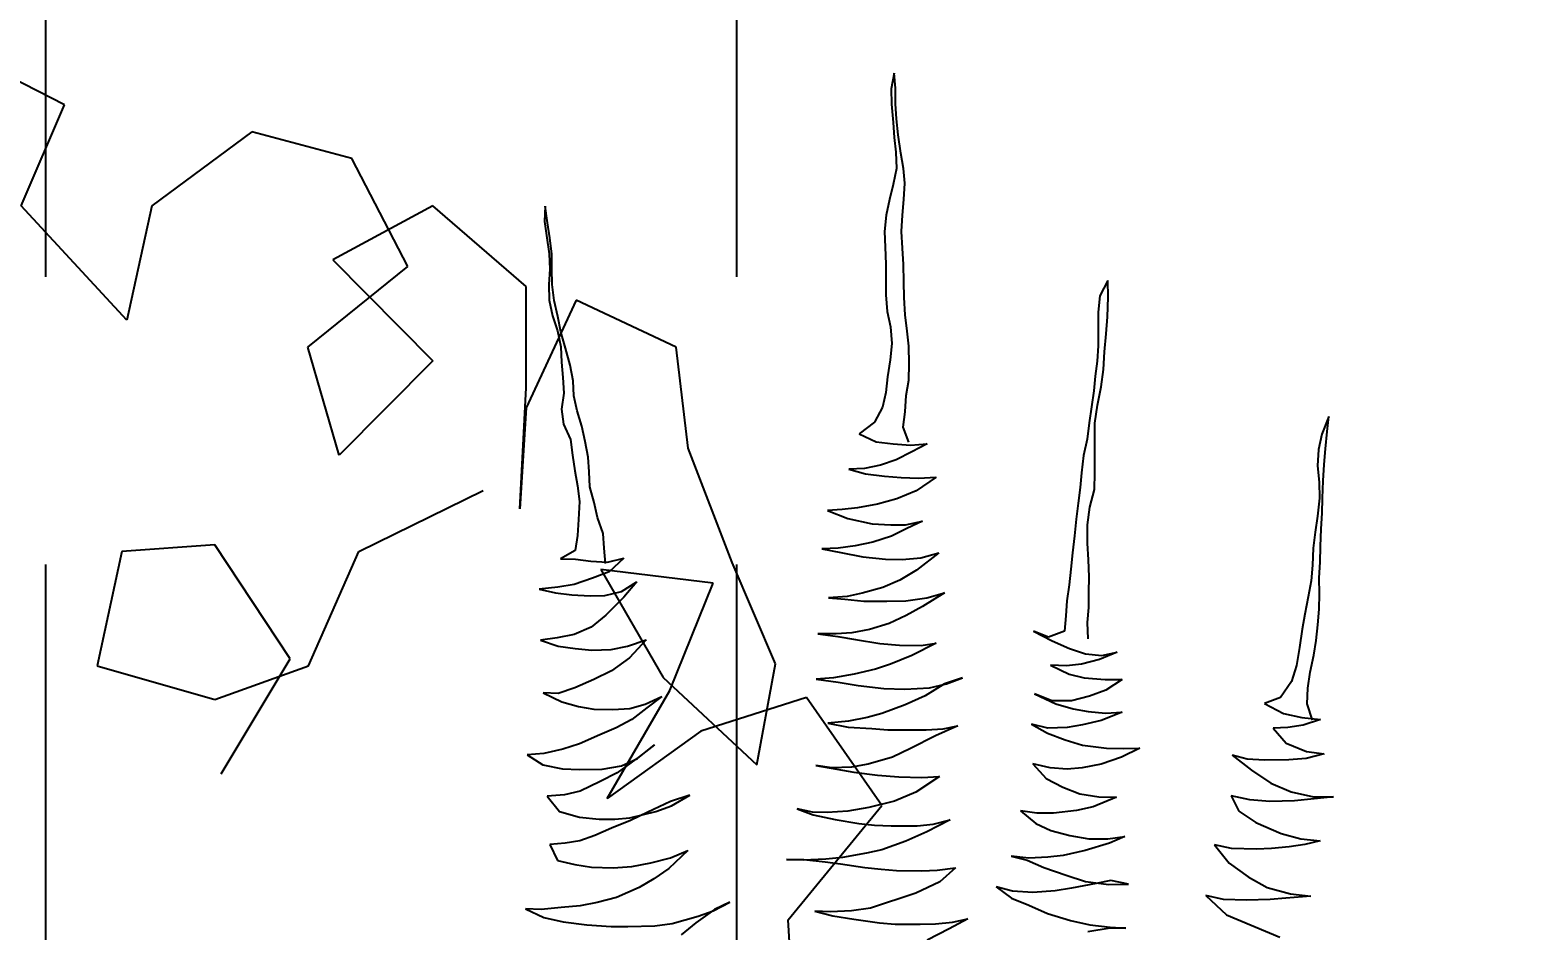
# Model space of a CAD drawing. Header units: metres. Extents: x -58 to 722, y -1100 to 345.
# Drawn here: x 35.429 to 36.077, y 104.438 to 104.829 of the extents above; entities that cross this region are included whole.
import ezdxf

# ---------------------------------------------------------------- set-up
doc = ezdxf.new("R2010")
doc.units = ezdxf.units.M
doc.header["$MEASUREMENT"] = 0
doc.linetypes.add('CENTER2', pattern=[1.125, 0.75, -0.125, 0.125, -0.125])
doc.linetypes.add('CENTERX2', pattern=[4, 2.5, -0.5, 0.5, -0.5])
doc.layers.get('0').update_dxf_attribs({"color": 255})
doc.layers.get('DEFPOINTS').update_dxf_attribs({"color": 250})
doc.layers.add('FSR_ARQ_002MURO', color=150, linetype='Continuous', lineweight=30)
for name, color, linetype in [('FSR_ARQ_005VEGETACION', 64, 'Continuous'), ('FSR_ARQ_015COTAS', 125, 'Continuous'), ('FSR_ARQ_016EJES', 135, 'CENTER2')]:
    doc.layers.add(name, color=color, linetype=linetype)
doc.styles.add('style1', font='arial.ttf')
doc.dimstyles.new('PP_PACO', dxfattribs={"dimtxt": 0.18, "dimasz": 0.075, "dimexe": 0.075, "dimexo": 0, "dimgap": 0, "dimtad": 0, "dimtih": 1, "dimtoh": 1, "dimzin": 1, "dimdsep": 46, "dimtxsty": 'style1', "dimcen": 0.15, "dimse1": 1, "dimse2": 1, "dimclrd": 256, "dimclre": 256, "dimadec": 0, "dimazin": 0, "dimtfac": 1, "dimtmove": 0, "dimatfit": 3, "dimfxl": 0.075, "dimarcsym": 0})

# ---------------------------------------------------------------- blocks, each defined once
blk = doc.blocks.new('arbustos 01')
at = {"layer": 'FSR_ARQ_005VEGETACION', "color": 103}
for p, q in [((189.08583, -31.15973), (189.08644, -31.15255)), ((189.08644, -31.15255), (189.08787, -31.1601)), ((189.08572, -31.16725), (189.08583, -31.15973)), ((189.08787, -31.1601), (189.08777, -31.16745)), ((189.08528, -31.17459), (189.08572, -31.16725)), ((189.08777, -31.16745), (189.08697, -31.17633)), ((189.08449, -31.18228), (189.08528, -31.17459)), ((189.08697, -31.17633), (189.08636, -31.1835)), ((189.08318, -31.19115), (189.08449, -31.18228)), ((189.08636, -31.1835), (189.08558, -31.19067)), ((189.08188, -31.19848), (189.08318, -31.19115)), ((189.08558, -31.19067), (189.0853, -31.19853)), ((189.08127, -31.20566), (189.08188, -31.19848)), ((189.0853, -31.19853), (189.0869, -31.20625)), ((189.08168, -31.21353), (189.08127, -31.20566)), ((189.0869, -31.20625), (189.08869, -31.21345)), ((189.08243, -31.22106), (189.08168, -31.21353)), ((189.08869, -31.21345), (189.0903, -31.221)), ((189.2537, -31.22476), (189.25484, -31.21673)), ((189.25484, -31.21673), (189.25508, -31.22409)), ((189.08284, -31.22893), (189.08243, -31.22106)), ((189.0903, -31.221), (189.09104, -31.22887)), ((189.25508, -31.22409), (189.25395, -31.23194)), ((189.08238, -31.23696), (189.08284, -31.22893)), ((189.09104, -31.22887), (189.09077, -31.23639)), ((189.25162, -31.23977), (189.25258, -31.23192)), ((189.25258, -31.23192), (189.2537, -31.22476)), ((189.25395, -31.23194), (189.25282, -31.23962)), ((189.08194, -31.24482), (189.08238, -31.23696)), ((189.09077, -31.23639), (189.09049, -31.2446)), ((189.08182, -31.2532), (189.08194, -31.24482)), ((189.09049, -31.2446), (189.09039, -31.25212)), ((189.25152, -31.24695), (189.25162, -31.23977)), ((189.25282, -31.23962), (189.25254, -31.24714)), ((188.98324, -31.26058), (188.98335, -31.25254)), ((188.98335, -31.25254), (188.98718, -31.25995)), ((189.08155, -31.26072), (189.08182, -31.2532)), ((189.09039, -31.25212), (189.09046, -31.25947)), ((189.25142, -31.25448), (189.25152, -31.24695)), ((189.25254, -31.24714), (189.25296, -31.2545)), ((188.98345, -31.26999), (188.98324, -31.26058)), ((188.98718, -31.25995), (188.98793, -31.26782)), ((189.08109, -31.26909), (189.08155, -31.26072)), ((189.09046, -31.25947), (189.08983, -31.2675)), ((189.25046, -31.26216), (189.25142, -31.25448)), ((189.25296, -31.2545), (189.25285, -31.26202)), ((188.98793, -31.26782), (188.98799, -31.27552)), ((189.08983, -31.2675), (189.0882, -31.27483)), ((189.24864, -31.26983), (189.25046, -31.26216)), ((189.25285, -31.26202), (189.25121, -31.26952)), ((188.98419, -31.2782), (188.98345, -31.26999)), ((189.08013, -31.27694), (189.08109, -31.26909)), ((189.0882, -31.27483), (189.08757, -31.28286)), ((189.24718, -31.27733), (189.24864, -31.26983)), ((189.25121, -31.26952), (189.24889, -31.27684)), ((188.98493, -31.28693), (188.98419, -31.2782)), ((188.98799, -31.27552), (188.98805, -31.28407)), ((189.07935, -31.28428), (189.08013, -31.27694)), ((189.24502, -31.28516), (189.24718, -31.27733)), ((189.24889, -31.27684), (189.24725, -31.28451)), ((188.9855, -31.29549), (188.98493, -31.28693)), ((188.98805, -31.28407), (188.98846, -31.29143)), ((189.07923, -31.29266), (189.07935, -31.28428)), ((189.08757, -31.28286), (189.08832, -31.29073)), ((189.24268, -31.29334), (189.24502, -31.28516)), ((189.24725, -31.28451), (189.24698, -31.29186)), ((188.98658, -31.30388), (188.9855, -31.29549)), ((188.98846, -31.29143), (188.98939, -31.29862)), ((189.0793, -31.30053), (189.07923, -31.29266)), ((189.08832, -31.29073), (189.08958, -31.29896)), ((189.24121, -31.30084), (189.24268, -31.29334)), ((189.24698, -31.29186), (189.24619, -31.29937)), ((188.98834, -31.31263), (188.98658, -31.30388)), ((188.98939, -31.29862), (188.99015, -31.30581)), ((189.08056, -31.30807), (189.0793, -31.30053)), ((189.08958, -31.29896), (189.0905, -31.30649)), ((189.24094, -31.30819), (189.24121, -31.30084)), ((189.24619, -31.29937), (189.24575, -31.30689)), ((188.99015, -31.30581), (188.99124, -31.31352)), ((189.08114, -31.31594), (189.08056, -31.30807)), ((189.0905, -31.30649), (189.09211, -31.31369)), ((189.23931, -31.31535), (189.24094, -31.30819)), ((189.24575, -31.30689), (189.24684, -31.3146)), ((188.87755, -31.32531), (188.87679, -31.31812)), ((188.87679, -31.31812), (188.88009, -31.32672)), ((188.98959, -31.32136), (188.98834, -31.31263)), ((188.99124, -31.31352), (188.99233, -31.32123)), ((189.08207, -31.3233), (189.08114, -31.31594)), ((189.09211, -31.31369), (189.09595, -31.32093)), ((189.23715, -31.32284), (189.23931, -31.31535)), ((189.24684, -31.3146), (189.24589, -31.32177)), ((188.87829, -31.3337), (188.87755, -31.32531)), ((188.98965, -31.32991), (188.98959, -31.32136)), ((188.99233, -31.32123), (188.99325, -31.32911)), ((189.07938, -31.33043), (189.08207, -31.3233)), ((189.09595, -31.32093), (189.10323, -31.3265)), ((189.23551, -31.33017), (189.23715, -31.32284)), ((189.24589, -31.32177), (189.24254, -31.32924)), ((188.88009, -31.32672), (188.8817, -31.33409)), ((188.98954, -31.33744), (188.98965, -31.32991)), ((188.99325, -31.32911), (188.99502, -31.337)), ((189.07853, -31.33198), (189.0705, -31.33135)), ((189.0705, -31.33135), (189.07797, -31.33522)), ((189.08692, -31.33123), (189.07853, -31.33198)), ((189.09514, -31.33032), (189.08692, -31.33123)), ((189.10323, -31.3265), (189.09514, -31.33032)), ((189.23405, -31.33768), (189.23551, -31.33017)), ((189.24254, -31.32924), (189.24158, -31.33675)), ((188.87904, -31.34124), (188.87829, -31.3337)), ((188.8817, -31.33409), (188.88211, -31.34196)), ((188.98961, -31.3453), (188.98954, -31.33744)), ((188.99502, -31.337), (188.99611, -31.34522)), ((189.07797, -31.33522), (189.08544, -31.33908)), ((189.08544, -31.33908), (189.09293, -31.34158)), ((189.23361, -31.34485), (189.23405, -31.33768)), ((189.24158, -31.33675), (189.24045, -31.34426)), ((188.87945, -31.34911), (188.87904, -31.34124)), ((188.88211, -31.34196), (188.88132, -31.34982)), ((188.98984, -31.35334), (188.98961, -31.3453)), ((188.99611, -31.34522), (188.99669, -31.35241)), ((189.09115, -31.34685), (189.0831, -31.3476)), ((189.10023, -31.34578), (189.09115, -31.34685)), ((189.09293, -31.34158), (189.10078, -31.34322)), ((189.10829, -31.34349), (189.10023, -31.34578)), ((189.10078, -31.34322), (189.10829, -31.34349)), ((189.23317, -31.35203), (189.23361, -31.34485)), ((189.24045, -31.34426), (189.23916, -31.3516)), ((188.87984, -31.35749), (188.87945, -31.34911)), ((188.88132, -31.34982), (188.88121, -31.35751)), ((188.99195, -31.36192), (188.98984, -31.35334)), ((188.99669, -31.35241), (188.99762, -31.35994)), ((189.07472, -31.34783), (189.06618, -31.34737)), ((189.06618, -31.34737), (189.07584, -31.354)), ((189.0831, -31.3476), (189.07472, -31.34783)), ((189.07584, -31.354), (189.08519, -31.35788)), ((189.23118, -31.35952), (189.23317, -31.35203)), ((189.23916, -31.3516), (189.2382, -31.35911)), ((188.87992, -31.36467), (188.87984, -31.35749)), ((188.88121, -31.35751), (188.88212, -31.36624)), ((188.99762, -31.35994), (188.99854, -31.36765)), ((189.08519, -31.35788), (189.09439, -31.3604)), ((189.09439, -31.3604), (189.10411, -31.36224)), ((189.22955, -31.36685), (189.23118, -31.35952)), ((189.2382, -31.35911), (189.23877, -31.36783)), ((188.88033, -31.37237), (188.87992, -31.36467)), ((188.88212, -31.36624), (188.88338, -31.37395)), ((188.9932, -31.37031), (188.99195, -31.36192)), ((188.99854, -31.36765), (188.99946, -31.3757)), ((189.08092, -31.37031), (189.07273, -31.36866)), ((189.07273, -31.36866), (189.08038, -31.37218)), ((189.10883, -31.36727), (189.09699, -31.36984)), ((189.10411, -31.36224), (189.11145, -31.36303)), ((189.11862, -31.36347), (189.10883, -31.36727)), ((189.11145, -31.36303), (189.11862, -31.36347)), ((189.22688, -31.37451), (189.22955, -31.36685)), ((189.23877, -31.36783), (189.23917, -31.37553)), ((188.88073, -31.38076), (188.88033, -31.37237)), ((188.88338, -31.37395), (188.8843, -31.38166)), ((188.99308, -31.3792), (188.9932, -31.37031)), ((188.99946, -31.3757), (189.00037, -31.38392)), ((189.08038, -31.37218), (189.08768, -31.37587)), ((189.0881, -31.37041), (189.08092, -31.37031)), ((189.08768, -31.37587), (189.0967, -31.37873)), ((189.09699, -31.36984), (189.0881, -31.37041)), ((189.22627, -31.38169), (189.22688, -31.37451)), ((189.23917, -31.37553), (189.24027, -31.38273)), ((188.88096, -31.38845), (188.88073, -31.38076)), ((188.8843, -31.38166), (188.88453, -31.38987)), ((188.99263, -31.38723), (188.99308, -31.3792)), ((189.0967, -31.37873), (189.10523, -31.38056)), ((189.10523, -31.38056), (189.11342, -31.38169)), ((189.12128, -31.38197), (189.11219, -31.38373)), ((189.11342, -31.38169), (189.12128, -31.38197)), ((189.22565, -31.38903), (189.22627, -31.38169)), ((189.24027, -31.38273), (189.2474, -31.38676)), ((188.88137, -31.39598), (188.88096, -31.38845)), ((188.88453, -31.38987), (188.88529, -31.3974)), ((188.99235, -31.39544), (188.99263, -31.38723)), ((189.00037, -31.38392), (189.00112, -31.39179)), ((189.07352, -31.38628), (189.06483, -31.38394)), ((189.06483, -31.38394), (189.07566, -31.39229)), ((189.08257, -31.38709), (189.07352, -31.38628)), ((189.09061, -31.38685), (189.08257, -31.38709)), ((189.10156, -31.38581), (189.09061, -31.38685)), ((189.11219, -31.38373), (189.10156, -31.38581)), ((189.22464, -31.38833), (189.2168, -31.38652)), ((189.2168, -31.38652), (189.22389, -31.39311)), ((189.23268, -31.38793), (189.22464, -31.38833)), ((189.24021, -31.387), (189.23268, -31.38793)), ((189.2474, -31.38676), (189.24021, -31.387)), ((188.88127, -31.40367), (188.88137, -31.39598)), ((188.88529, -31.3974), (188.88672, -31.40512)), ((188.99242, -31.40296), (188.99235, -31.39544)), ((189.00112, -31.39179), (189.00204, -31.39933)), ((189.07566, -31.39229), (189.08363, -31.39702)), ((189.08363, -31.39702), (189.09196, -31.40055)), ((189.22389, -31.39311), (189.23188, -31.39612)), ((189.23188, -31.39612), (189.24073, -31.39915)), ((188.88134, -31.41103), (188.88127, -31.40367)), ((188.99249, -31.41031), (188.99242, -31.40296)), ((189.00204, -31.39933), (189.00313, -31.40704)), ((189.07069, -31.40556), (189.06217, -31.40322)), ((189.06217, -31.40322), (189.07269, -31.40969)), ((189.09196, -31.40055), (189.10184, -31.40325)), ((189.10184, -31.40325), (189.10917, -31.40489)), ((189.21795, -31.4026), (189.21049, -31.39789)), ((189.21049, -31.39789), (189.21688, -31.40532)), ((189.22596, -31.40442), (189.21795, -31.4026)), ((189.23314, -31.40469), (189.22596, -31.40442)), ((189.24186, -31.40413), (189.23314, -31.40469)), ((189.24073, -31.39915), (189.24875, -31.40046)), ((189.24974, -31.40321), (189.24186, -31.40413)), ((189.24875, -31.40046), (189.25763, -31.40143)), ((189.25763, -31.40143), (189.24974, -31.40321)), ((188.88209, -31.41856), (188.88134, -31.41103)), ((188.88672, -31.40512), (188.88832, -31.41352)), ((188.99307, -31.4175), (188.99249, -31.41031)), ((189.00313, -31.40704), (189.00355, -31.41423)), ((189.08076, -31.40707), (189.07069, -31.40556)), ((189.07269, -31.40969), (189.08066, -31.41408)), ((189.08999, -31.40719), (189.08076, -31.40707)), ((189.1011, -31.40717), (189.08999, -31.40719)), ((189.11018, -31.40627), (189.1011, -31.40717)), ((189.10917, -31.40489), (189.11805, -31.40552)), ((189.11805, -31.40552), (189.11018, -31.40627)), ((189.21688, -31.40532), (189.22549, -31.41399)), ((188.88285, -31.42609), (188.88209, -31.41856)), ((188.88832, -31.41352), (188.88959, -31.42071)), ((188.9928, -31.42536), (188.99307, -31.4175)), ((189.00355, -31.41423), (189.0043, -31.42159)), ((189.08066, -31.41408), (189.08882, -31.41795)), ((189.08882, -31.41795), (189.09835, -31.42081)), ((189.22549, -31.41399), (189.23259, -31.41973)), ((188.88394, -31.43329), (188.88285, -31.42609)), ((188.88959, -31.42071), (188.89084, -31.42945)), ((189.01022, -31.42628), (189.0018, -31.42993)), ((189.0043, -31.42159), (189.01196, -31.4246)), ((189.01918, -31.42162), (189.01022, -31.42628)), ((189.01196, -31.4246), (189.01918, -31.42162)), ((189.10513, -31.42569), (189.0933, -31.42758)), ((189.09835, -31.42081), (189.10688, -31.42247)), ((189.11352, -31.42427), (189.10513, -31.42569)), ((189.10688, -31.42247), (189.1144, -31.42291)), ((189.12329, -31.42286), (189.11352, -31.42427)), ((189.1144, -31.42291), (189.12329, -31.42286)), ((189.21502, -31.42889), (189.206, -31.42587)), ((189.206, -31.42587), (189.21409, -31.43452)), ((189.23259, -31.41973), (189.24075, -31.42326)), ((189.24075, -31.42326), (189.24893, -31.42491)), ((189.25712, -31.42605), (189.24854, -31.42884)), ((189.24893, -31.42491), (189.25712, -31.42605)), ((188.88572, -31.44135), (188.88394, -31.43329)), ((188.89084, -31.42945), (188.89226, -31.43819)), ((188.98619, -31.43331), (188.97886, -31.43184)), ((188.97886, -31.43184), (188.98736, -31.43538)), ((188.99407, -31.43256), (188.98619, -31.43331)), ((189.0018, -31.42993), (188.99407, -31.43256)), ((189.07346, -31.42851), (189.06612, -31.42739)), ((189.06612, -31.42739), (189.07784, -31.43336)), ((189.08389, -31.42848), (189.07346, -31.42851)), ((189.07784, -31.43336), (189.08821, -31.4376)), ((189.0933, -31.42758), (189.08389, -31.42848)), ((189.22287, -31.43054), (189.21502, -31.42889)), ((189.23227, -31.43084), (189.22287, -31.43054)), ((189.24031, -31.43009), (189.23227, -31.43084)), ((189.24854, -31.42884), (189.24031, -31.43009)), ((188.89226, -31.43819), (188.89472, -31.44592)), ((188.98736, -31.43538), (188.99605, -31.43755)), ((188.99605, -31.43755), (189.00322, -31.43833)), ((189.01092, -31.43809), (189.00197, -31.44242)), ((189.00322, -31.43833), (189.01092, -31.43809)), ((189.08821, -31.4376), (189.09536, -31.43992)), ((189.09536, -31.43992), (189.10575, -31.44246)), ((189.21409, -31.43452), (189.22273, -31.4408)), ((188.88681, -31.44906), (188.88572, -31.44135)), ((188.89472, -31.44592), (188.90008, -31.45369)), ((188.98467, -31.44492), (188.97646, -31.44498)), ((188.97646, -31.44498), (188.98425, -31.45004)), ((188.99476, -31.4442), (188.98467, -31.44492)), ((189.00197, -31.44242), (188.99476, -31.4442)), ((189.06124, -31.44698), (189.05341, -31.44414)), ((189.05341, -31.44414), (189.06209, -31.44699)), ((189.06942, -31.44897), (189.06124, -31.44698)), ((189.06209, -31.44699), (189.07142, -31.45276)), ((189.1038, -31.4479), (189.09147, -31.44927)), ((189.1134, -31.44632), (189.1038, -31.4479)), ((189.10575, -31.44246), (189.11565, -31.44413)), ((189.12402, -31.44476), (189.1134, -31.44632)), ((189.11565, -31.44413), (189.12402, -31.44476)), ((189.22273, -31.4408), (189.23139, -31.44502)), ((189.23139, -31.44502), (189.2404, -31.4489)), ((188.88722, -31.45676), (188.88681, -31.44906)), ((188.90008, -31.45369), (188.90774, -31.45652)), ((188.98425, -31.45004), (188.99225, -31.45306)), ((188.99225, -31.45306), (189.00094, -31.45523)), ((189.01877, -31.45188), (189.00844, -31.4567)), ((189.01034, -31.45518), (189.01877, -31.45188)), ((189.08121, -31.44965), (189.06942, -31.44897)), ((189.07142, -31.45276), (189.0811, -31.45717)), ((189.09147, -31.44927), (189.08121, -31.44965)), ((189.20661, -31.45682), (189.19845, -31.45312)), ((189.19845, -31.45312), (189.20573, -31.45869)), ((189.2404, -31.4489), (189.24857, -31.45175)), ((189.25576, -31.45133), (189.24681, -31.45566)), ((189.24857, -31.45175), (189.25576, -31.45133)), ((188.88462, -31.46454), (188.88722, -31.45676)), ((188.89861, -31.46136), (188.88969, -31.46329)), ((188.90774, -31.45652), (188.89861, -31.46136)), ((188.98445, -31.46116), (188.97642, -31.46071)), ((188.97642, -31.46071), (188.98662, -31.46478)), ((188.99283, -31.46042), (188.98445, -31.46116)), ((189.00003, -31.45915), (188.99283, -31.46042)), ((189.00844, -31.4567), (189.00003, -31.45915)), ((189.00094, -31.45523), (189.01034, -31.45518)), ((189.0811, -31.45717), (189.09233, -31.46143)), ((189.09233, -31.46143), (189.09949, -31.46323)), ((189.20573, -31.45869), (189.21301, -31.46426)), ((189.21393, -31.45897), (189.20661, -31.45682)), ((189.22213, -31.45943), (189.21393, -31.45897)), ((189.23137, -31.45921), (189.22213, -31.45943)), ((189.23874, -31.45794), (189.23137, -31.45921)), ((189.24681, -31.45566), (189.23874, -31.45794)), ((188.88969, -31.46329), (188.88079, -31.4642)), ((188.88079, -31.4642), (188.88913, -31.46704)), ((188.88913, -31.46704), (188.89647, -31.46817)), ((188.89647, -31.46817), (188.90364, -31.46844)), ((188.90364, -31.46844), (188.89722, -31.4757)), ((188.98662, -31.46478), (188.99548, -31.46678)), ((188.99548, -31.46678), (189.00299, -31.46808)), ((189.00299, -31.46808), (189.01222, -31.46837)), ((189.01222, -31.46837), (189.02011, -31.46643)), ((189.02011, -31.46643), (189.01236, -31.47077)), ((189.06282, -31.46872), (189.05566, -31.46725)), ((189.05566, -31.46725), (189.06654, -31.47219)), ((189.07102, -31.46917), (189.06282, -31.46872)), ((189.0782, -31.46927), (189.07102, -31.46917)), ((189.08949, -31.46925), (189.0782, -31.46927)), ((189.09719, -31.46867), (189.08949, -31.46925)), ((189.10866, -31.46797), (189.09719, -31.46867)), ((189.09949, -31.46323), (189.10852, -31.46506)), ((189.10852, -31.46506), (189.11843, -31.46605)), ((189.11843, -31.46605), (189.10866, -31.46797)), ((189.21301, -31.46426), (189.22047, -31.46829)), ((189.22047, -31.46829), (189.22846, -31.47165)), ((188.89722, -31.4757), (188.88742, -31.47967)), ((188.99552, -31.4767), (188.98404, -31.47808)), ((189.00393, -31.47407), (188.99552, -31.4767)), ((189.01236, -31.47077), (189.00393, -31.47407)), ((189.06654, -31.47219), (189.0786, -31.47817)), ((189.21019, -31.48303), (189.20207, -31.47642)), ((189.20207, -31.47642), (189.20934, -31.48216)), ((189.22846, -31.47165), (189.23815, -31.47606)), ((189.23815, -31.47606), (189.24632, -31.47856)), ((188.88742, -31.47967), (188.87903, -31.48076)), ((188.87903, -31.48076), (188.88771, -31.4831)), ((188.88771, -31.4831), (188.89608, -31.48372)), ((188.89608, -31.48372), (188.90771, -31.48388)), ((188.90771, -31.48388), (188.91609, -31.48331)), ((188.9233, -31.48153), (188.91397, -31.48875)), ((188.91609, -31.48331), (188.9233, -31.48153)), ((188.97583, -31.47831), (188.96797, -31.47803)), ((188.96797, -31.47803), (188.9768, -31.48243)), ((188.98404, -31.47808), (188.97583, -31.47831)), ((188.9768, -31.48243), (188.9865, -31.48581)), ((189.0786, -31.47817), (189.08726, -31.48239)), ((189.08726, -31.48239), (189.09901, -31.4858)), ((189.20934, -31.48216), (189.22001, -31.49)), ((189.218, -31.48656), (189.21019, -31.48303)), ((189.24632, -31.47856), (189.25536, -31.48057)), ((189.25536, -31.48057), (189.26355, -31.48136)), ((189.26355, -31.48136), (189.25597, -31.48605)), ((188.91397, -31.48875), (188.90465, -31.49495)), ((188.9865, -31.48581), (188.99571, -31.48764)), ((188.99571, -31.48764), (189.00289, -31.48825)), ((189.00289, -31.48825), (189.0111, -31.48751)), ((189.0111, -31.48751), (189.01951, -31.48557)), ((189.01951, -31.48557), (189.01308, -31.49266)), ((189.09449, -31.49103), (189.08422, -31.49192)), ((189.1058, -31.48965), (189.09449, -31.49103)), ((189.09901, -31.4858), (189.10703, -31.48727)), ((189.11402, -31.48822), (189.1058, -31.48965)), ((189.10703, -31.48727), (189.11643, -31.48757)), ((189.12414, -31.48648), (189.11402, -31.48822)), ((189.11643, -31.48757), (189.12414, -31.48648)), ((189.22721, -31.48822), (189.218, -31.48656)), ((189.22001, -31.49), (189.22833, -31.49422)), ((189.23815, -31.48837), (189.22721, -31.48822)), ((189.24637, -31.48797), (189.23815, -31.48837)), ((189.25597, -31.48605), (189.24637, -31.48797)), ((188.90465, -31.49495), (188.89485, -31.4991)), ((189.00499, -31.49683), (188.99691, -31.50014)), ((189.01308, -31.49266), (189.00499, -31.49683)), ((189.0731, -31.49228), (189.06456, -31.49182)), ((189.06456, -31.49182), (189.07592, -31.49933)), ((189.08422, -31.49192), (189.0731, -31.49228)), ((189.22833, -31.49422), (189.23784, -31.49879)), ((188.88404, -31.50151), (188.87447, -31.50155)), ((188.87447, -31.50155), (188.88386, -31.50254)), ((188.88386, -31.50254), (188.89325, -31.50352)), ((188.89485, -31.4991), (188.88404, -31.50151)), ((188.89325, -31.50352), (188.90521, -31.50385)), ((188.90521, -31.50385), (188.9148, -31.50296)), ((188.9148, -31.50296), (188.92389, -31.50103)), ((188.92389, -31.50103), (188.9202, -31.5085)), ((188.98766, -31.50155), (188.97911, -31.50178)), ((188.97911, -31.50178), (188.99033, -31.50638)), ((188.99691, -31.50014), (188.98766, -31.50155)), ((189.07592, -31.49933), (189.08629, -31.50358)), ((189.08629, -31.50358), (189.09856, -31.50665)), ((189.1938, -31.50589), (189.18498, -31.50081)), ((189.18498, -31.50081), (189.19434, -31.50385)), ((189.19434, -31.50385), (189.20522, -31.50895)), ((189.23784, -31.49879), (189.24551, -31.50061)), ((189.24551, -31.50061), (189.25388, -31.50123)), ((189.25388, -31.50123), (189.2478, -31.50868)), ((188.9202, -31.5085), (188.91192, -31.51386)), ((188.99033, -31.50638), (188.99851, -31.5082)), ((188.99851, -31.5082), (189.00961, -31.50937)), ((189.00961, -31.50937), (189.01764, -31.50948)), ((189.01764, -31.50948), (189.02553, -31.50822)), ((189.02553, -31.50822), (189.01809, -31.51445)), ((189.06767, -31.51478), (189.05932, -31.51261)), ((189.05932, -31.51261), (189.0707, -31.51841)), ((189.09856, -31.50665), (189.10879, -31.5085)), ((189.11489, -31.51251), (189.10341, -31.51441)), ((189.10879, -31.5085), (189.1187, -31.50915)), ((189.12552, -31.51026), (189.11489, -31.51251)), ((189.1187, -31.50915), (189.12588, -31.5089)), ((189.13326, -31.50729), (189.12552, -31.51026)), ((189.12588, -31.5089), (189.13326, -31.50729)), ((189.20146, -31.50856), (189.1938, -31.50589)), ((189.2139, -31.51163), (189.20146, -31.50856)), ((189.20522, -31.50895), (189.21354, -31.513)), ((189.22124, -31.51225), (189.2139, -31.51163)), ((189.22877, -31.51235), (189.22124, -31.51225)), ((189.23819, -31.51128), (189.22877, -31.51235)), ((189.2478, -31.50868), (189.23819, -31.51128)), ((188.89971, -31.51917), (188.89027, -31.52177)), ((188.91192, -31.51386), (188.89971, -31.51917)), ((189.01086, -31.51777), (189.0016, -31.52021)), ((189.01809, -31.51445), (189.01086, -31.51777)), ((189.07535, -31.51557), (189.06767, -31.51478)), ((189.0707, -31.51841), (189.08072, -31.52299)), ((189.08783, -31.51557), (189.07535, -31.51557)), ((189.09588, -31.51516), (189.08783, -31.51557)), ((189.10341, -31.51441), (189.09588, -31.51516)), ((189.21354, -31.513), (189.22272, -31.51671)), ((189.22272, -31.51671), (189.23088, -31.52024)), ((188.89027, -31.52177), (188.88085, -31.52284)), ((188.88085, -31.52284), (188.88835, -31.52448)), ((188.88835, -31.52448), (188.89586, -31.52561)), ((188.89586, -31.52561), (188.90439, -31.52641)), ((188.90439, -31.52641), (188.91157, -31.52685)), ((188.91157, -31.52685), (188.92371, -31.5265)), ((188.92371, -31.5265), (188.93195, -31.52473)), ((188.93195, -31.52473), (188.92482, -31.53353)), ((188.98328, -31.52184), (188.97509, -31.5207)), ((188.97509, -31.5207), (188.98257, -31.52388)), ((188.98257, -31.52388), (188.99432, -31.52746)), ((188.99251, -31.52179), (188.98328, -31.52184)), ((189.0016, -31.52021), (188.99251, -31.52179)), ((189.08072, -31.52299), (189.09229, -31.52708)), ((189.09229, -31.52708), (189.0998, -31.52872)), ((189.23088, -31.52024), (189.23803, -31.52273)), ((189.23803, -31.52273), (189.2452, -31.52386)), ((189.2452, -31.52386), (189.25254, -31.52447)), ((189.25254, -31.52447), (189.24884, -31.53228)), ((188.92482, -31.53353), (188.91567, -31.54007)), ((188.99432, -31.52746), (189.00489, -31.52983)), ((189.00489, -31.52983), (189.01223, -31.53061)), ((189.01223, -31.53061), (189.02145, -31.53108)), ((189.02229, -31.53212), (189.01421, -31.5356)), ((189.02145, -31.53108), (189.03002, -31.53017)), ((189.03002, -31.53017), (189.02229, -31.53212)), ((189.0998, -31.52872), (189.11139, -31.53076)), ((189.11238, -31.53385), (189.10056, -31.53557)), ((189.11139, -31.53076), (189.11942, -31.53155)), ((189.11974, -31.53293), (189.11238, -31.53385)), ((189.11942, -31.53155), (189.13036, -31.53204)), ((189.13002, -31.5317), (189.11974, -31.53293)), ((189.1384, -31.53181), (189.13002, -31.5317)), ((189.13036, -31.53204), (189.1384, -31.53181)), ((189.19432, -31.53103), (189.18599, -31.5275)), ((189.18599, -31.5275), (189.1951, -31.53617)), ((189.20386, -31.53338), (189.19432, -31.53103)), ((189.2129, -31.53522), (189.20386, -31.53338)), ((189.24044, -31.53422), (189.23239, -31.53548)), ((189.24884, -31.53228), (189.24044, -31.53422)), ((188.91567, -31.54007), (188.90653, -31.54525)), ((189.00339, -31.53938), (188.99411, -31.54233)), ((189.01421, -31.5356), (189.00339, -31.53938)), ((189.06566, -31.53698), (189.05678, -31.53583)), ((189.05678, -31.53583), (189.06438, -31.5426)), ((189.07301, -31.53725), (189.06566, -31.53698)), ((189.08532, -31.53707), (189.07301, -31.53725)), ((189.09268, -31.53649), (189.08532, -31.53707)), ((189.10056, -31.53557), (189.09268, -31.53649)), ((189.1951, -31.53617), (189.20239, -31.54106)), ((189.20239, -31.54106), (189.20951, -31.54526)), ((189.22195, -31.53585), (189.2129, -31.53522)), ((189.23239, -31.53548), (189.22195, -31.53585)), ((188.89521, -31.54834), (188.88545, -31.54941)), ((188.90653, -31.54525), (188.89521, -31.54834)), ((188.97341, -31.54359), (188.98181, -31.54182)), ((188.98281, -31.54389), (188.97341, -31.54359)), ((188.98181, -31.54182), (188.98897, -31.54329)), ((188.99411, -31.54233), (188.98281, -31.54389)), ((188.98897, -31.54329), (189.00091, -31.54567)), ((189.00091, -31.54567), (189.00876, -31.54681)), ((189.00876, -31.54681), (189.01952, -31.54764)), ((189.01952, -31.54764), (189.02927, -31.54709)), ((189.02927, -31.54709), (189.03717, -31.54497)), ((189.03717, -31.54497), (189.02974, -31.55034)), ((189.06438, -31.5426), (189.07594, -31.54806)), ((189.07594, -31.54806), (189.0979, -31.5552)), ((189.20951, -31.54526), (189.22039, -31.55002)), ((188.88545, -31.54941), (188.8974, -31.55042)), ((188.8974, -31.55042), (188.90509, -31.55104)), ((188.90509, -31.55104), (188.91637, -31.55137)), ((188.91637, -31.55137), (188.92749, -31.551)), ((188.93606, -31.54907), (188.92602, -31.55851)), ((188.92749, -31.551), (188.93606, -31.54907)), ((189.02149, -31.55382), (189.01237, -31.5578)), ((189.02974, -31.55034), (189.02149, -31.55382)), ((189.0979, -31.5552), (189.10694, -31.55652)), ((189.17379, -31.55657), (189.16564, -31.55236)), ((189.16564, -31.55236), (189.17312, -31.55588)), ((189.17312, -31.55588), (189.18209, -31.56233)), ((189.22039, -31.55002), (189.22976, -31.55254)), ((189.22976, -31.55254), (189.23794, -31.55419)), ((189.23794, -31.55419), (189.247, -31.555)), ((189.247, -31.555), (189.25673, -31.55582)), ((189.26426, -31.55558), (189.25548, -31.55973)), ((189.25673, -31.55582), (189.26426, -31.55558)), ((188.92602, -31.55851), (188.90039, -31.56927)), ((189.00138, -31.56124), (188.99195, -31.56333)), ((189.01237, -31.5578), (189.00138, -31.56124)), ((189.05831, -31.56201), (189.05081, -31.56037)), ((189.05081, -31.56037), (189.0598, -31.56528)), ((189.0665, -31.56281), (189.05831, -31.56201)), ((189.07385, -31.56291), (189.0665, -31.56281)), ((189.08599, -31.5629), (189.07385, -31.56291)), ((189.09353, -31.56232), (189.08599, -31.5629)), ((189.10586, -31.56061), (189.09353, -31.56232)), ((189.11597, -31.55886), (189.10586, -31.56061)), ((189.10694, -31.55652), (189.11719, -31.557)), ((189.12472, -31.55676), (189.11597, -31.55886)), ((189.11719, -31.557), (189.12472, -31.55676)), ((189.18094, -31.55906), (189.17379, -31.55657)), ((189.19355, -31.56265), (189.18094, -31.55906)), ((189.18209, -31.56233), (189.1892, -31.56807)), ((189.20191, -31.56379), (189.19355, -31.56265)), ((189.24605, -31.56183), (189.23474, -31.56321)), ((189.25548, -31.55973), (189.24605, -31.56183)), ((188.98219, -31.5644), (188.97466, -31.56481)), ((188.97466, -31.56481), (188.98218, -31.56491)), ((188.98218, -31.56491), (188.99293, -31.5666)), ((188.99195, -31.56333), (188.98219, -31.5644)), ((189.0598, -31.56528), (189.0705, -31.57073)), ((189.2149, -31.56414), (189.20191, -31.56379)), ((189.22293, -31.56408), (189.2149, -31.56414)), ((189.23474, -31.56321), (189.22293, -31.56408))]:
    blk.add_line(p, q, dxfattribs=at)
blk = doc.blocks.new('arbusto fsr 2')
at = {"layer": 'FSR_ARQ_005VEGETACION', "color": 104}
for p, q in [((276.90956, -31.46952), (276.94997, -31.44892)), ((276.92839, -31.51343), (276.90956, -31.46952)), ((276.78483, -31.49283), (276.82825, -31.48118)), ((276.82825, -31.48118), (276.87167, -31.51343)), ((276.76048, -31.53972), (276.78483, -31.49283)), ((276.70903, -31.5484), (276.74969, -31.51343)), ((276.74969, -31.51343), (276.79311, -31.53674)), ((276.87167, -31.51343), (276.88246, -31.56304)), ((276.88246, -31.56304), (276.92839, -31.51343)), ((276.79311, -31.53674), (276.74969, -31.58065)), ((276.8039, -31.57469), (276.76048, -31.53972)), ((276.70903, -31.59231), (276.70903, -31.5484)), ((276.64403, -31.57469), (276.68745, -31.55436)), ((276.68745, -31.55436), (276.70903, -31.60098)), ((276.63876, -31.6186), (276.64403, -31.57469)), ((276.79035, -31.62158), (276.8039, -31.57469)), ((276.74969, -31.58065), (276.79035, -31.62158)), ((276.71179, -31.64489), (276.70903, -31.59231)), ((276.70903, -31.60098), (276.71179, -31.64489)), ((276.61969, -31.66821), (276.63876, -31.6186)), ((276.78173, -31.66342), (276.72777, -31.63686)), ((276.80356, -31.71302), (276.78173, -31.66342)), ((276.81159, -31.71004), (276.84422, -31.66044)), ((276.84422, -31.66044), (276.88463, -31.66342)), ((276.88463, -31.66342), (276.89542, -31.71302)), ((276.60086, -31.71212), (276.61969, -31.66821)), ((276.62797, -31.67715), (276.67666, -31.67119)), ((276.67666, -31.67119), (276.64955, -31.71808)), ((276.64679, -31.72377), (276.62797, -31.67715)), ((276.84146, -31.75992), (276.81159, -31.71004)), ((276.60889, -31.75603), (276.60086, -31.71212)), ((276.84422, -31.72766), (276.80356, -31.71302)), ((276.89542, -31.71302), (276.84422, -31.72766)), ((276.64955, -31.71808), (276.60889, -31.75603)), ((276.6739, -31.77067), (276.64679, -31.72377)), ((276.55468, -31.77365), (276.58731, -31.72675)), ((276.58731, -31.72675), (276.63324, -31.74139)), ((276.63324, -31.74139), (276.6739, -31.77067)), ((276.59534, -31.82325), (276.55468, -31.77365)), ((276.59283, -31.86716), (276.59534, -31.82325))]:
    blk.add_line(p, q, dxfattribs=at)
blk = doc.blocks.new('_Open90')
at = {"color": 0, "linetype": 'ByBlock', "lineweight": -2}
for p, q in [((-0.5, 0.5), (0, 0)), ((0, 0), (-1, 0)), ((0, 0), (-0.5, -0.5))]:
    blk.add_line(p, q, dxfattribs=at)
blk = doc.blocks.new('*D345')
at = {"layer": 'DEFPOINTS', "color": 0, "ltscale": 0.01, "transparency": 16777216}
for p in [(35.41135, 105.80149), (38.96208, 105.80149), (35.41135, 104.15149)]:
    blk.add_point(p, dxfattribs=at)
at = {"layer": 'FSR_ARQ_015COTAS', "lineweight": -2, "ltscale": 0.01, "transparency": 16777216}
for p, q in [((38.96208, 105.60149), (38.96208, 105.0786)), ((38.96208, 104.35149), (38.96208, 104.87437))]:
    blk.add_line(p, q, dxfattribs=at)
at = {"layer": 'FSR_ARQ_015COTAS', "lineweight": -2, "ltscale": 0.01, "transparency": 16777216, "xscale": 0.2, "yscale": 0.2, "zscale": 0.2}
for p, rotation in [((38.96208, 105.80149), 90), ((38.96208, 104.15149), 270)]:
    blk.add_blockref('_Open90', p, dxfattribs=dict(at, rotation=rotation))
at = {"layer": 'FSR_ARQ_015COTAS', "color": 0, "ltscale": 0.01, "transparency": 16777216, "insert": (38.96208, 104.97649), "char_height": 0.2, "attachment_point": 5, "style": 'style1'}
blk.add_mtext('1.65', dxfattribs=at)

msp = doc.modelspace()

# ---------------------------------------------------------------- linework, layer by layer
at = {"layer": 'FSR_ARQ_016EJES', "linetype": 'CENTERX2', "ltscale": 0.25}
for p, q in [((35.43635, 103.97149), (35.43635, 115.38307)), ((35.73635, 103.97149), (35.73635, 115.38307))]:
    msp.add_line(p, q, dxfattribs=at)

# ---------------------------------------------------------------- block references
at = {"layer": 'FSR_ARQ_002MURO', "xscale": -1}
msp.add_blockref('arbusto fsr 2', (312.35401, 136.26561), dxfattribs=at)
at = {"layer": 'FSR_ARQ_005VEGETACION', "xscale": -0.9, "yscale": 0.9, "zscale": 0.9}
msp.add_blockref('arbustos 01', (205.98247, 132.84711), dxfattribs=at)

# ---------------------------------------------------------------- dimensions: what is measured, and where the dimension line sits
at = {"layer": 'FSR_ARQ_015COTAS', "ltscale": 0.01}
dim = msp.add_linear_dim(base=(38.96208, 105.80149), p1=(35.41135, 104.15149), p2=(35.41135, 105.80149), angle=90, dimstyle='PP_PACO', override={"dimtxt": 0.2, "dimasz": 0.2, "dimblk1": 'Open90', "dimblk2": 'Open90', "dimsah": 1, "dimfxlon": 1}, dxfattribs=at)
dim.commit()
dim.dimension.update_dxf_attribs({"geometry": '*D345', "text_midpoint": (38.96208, 104.97649)})

doc.saveas('drawing.dxf')
